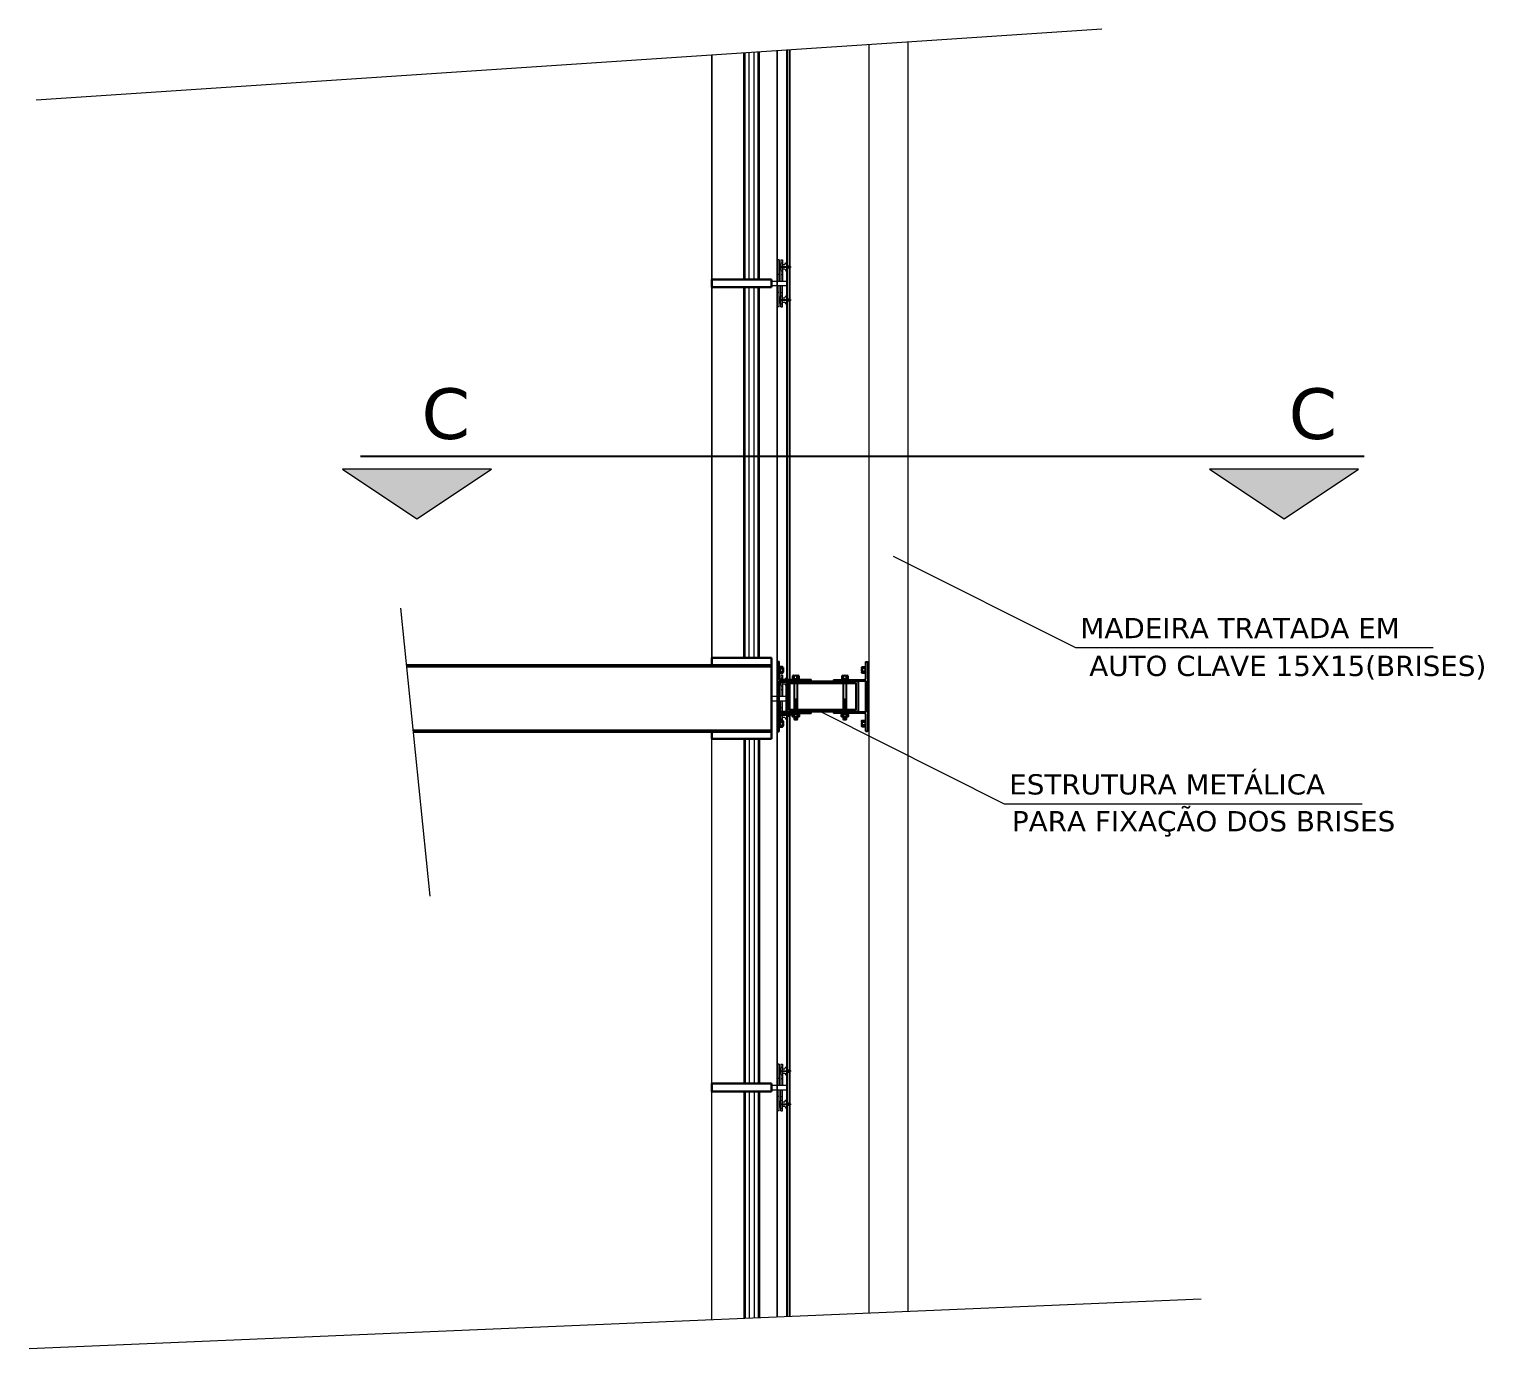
# Model space of a CAD drawing. Header units: millimetres. Extents: x 908.4 to 963.4, y 274.9 to 316.3.
# Drawn here: x 951.58 to 957.14, y 310.98 to 316.02 of the extents above; entities that cross this region are included whole.
import ezdxf

# ---------------------------------------------------------------- set-up
doc = ezdxf.new("R2010")
doc.units = ezdxf.units.MM
doc.header["$LTSCALE"] = 10
doc.linetypes.add('DASHDOT', pattern=[25.4, 12.7, -6.35, 0, -6.35])
doc.layers.get('0').update_dxf_attribs({"color": 90})
for name, color, linetype in [('ACCESORIO', 90, 'Continuous'), ('pn 06', 1, 'Continuous'), ('VIDRO', 140, 'Continuous')]:
    doc.layers.add(name, color=color, linetype=linetype)
for name, color, linetype, lineweight in [('CINZA', 252, 'Continuous', 13), ('cinza 03', 252, 'Continuous', 13), ('COTA', 90, 'Continuous', 9), ('HACHT', 90, 'Continuous', 9), ('linha estutura', 252, 'Continuous', 13), ('PAREDES 2', 1, 'Continuous', 50), ('pn 02', 16, 'Continuous', 20), ('PN-01', 90, 'Continuous', 13), ('PN-03', 180, 'Continuous', 30)]:
    doc.layers.add(name, color=color, linetype=linetype, lineweight=lineweight)
doc.styles.add('cotanivel', font='verdana.TTF', dxfattribs={"height": 3})

# ---------------------------------------------------------------- blocks, each defined once
blk = doc.blocks.new('SPIDER')
at = {"layer": 'HACHT'}
blk.add_line((-0.2887, -0.0085), (-0.2887, 0.0085), dxfattribs=at)
at = {"layer": 'PN-01'}
for p, q in [((-0.264, 0.0632), (-0.3036, 0.0632)), ((-0.2933, 0.0673), (-0.2987, 0.0699)), ((-0.2936, 0.066), (-0.2987, 0.0685)), ((-0.264, 0.0644), (-0.2987, 0.0644)), ((-0.264, 0.0619), (-0.2987, 0.0619)), ((-0.2936, 0.0603), (-0.2987, 0.0578)), ((-0.2933, 0.0591), (-0.2987, 0.0564)), ((-0.264, 0.0644), (-0.2978, 0.0644)), ((-0.2887, 0.066), (-0.2936, 0.066)), ((-0.2887, 0.0603), (-0.2936, 0.0603)), ((-0.2887, 0.0673), (-0.2933, 0.0673)), ((-0.2887, 0.0591), (-0.2933, 0.0591)), ((-0.2829, 0.0788), (-0.2887, 0.0788)), ((-0.2789, 0.0717), (-0.2829, 0.0788)), ((-0.2703, 0.0717), (-0.2789, 0.0717)), ((-0.264, 0.0895), (-0.2703, 0.0895)), ((-0.2703, 0.0895), (-0.2703, 0.0085)), ((-0.264, 0.0783), (-0.2703, 0.0783)), ((-0.264, 0.0895), (-0.264, 0.0085)), ((-0.2578, 0.0717), (-0.264, 0.0757)), ((-0.2622, 0.0745), (-0.2622, 0.0519)), ((-0.2609, 0.0737), (-0.2609, 0.0527)), ((-0.2597, 0.0729), (-0.2597, 0.0535)), ((-0.2578, 0.0895), (-0.2515, 0.0895)), ((-0.2578, 0.0895), (-0.2578, 0.0798)), ((-0.2578, 0.0798), (-0.2578, 0.0465)), ((-0.2515, 0.0895), (-0.2515, 0.0085)), ((-0.2829, 0.0482), (-0.2887, 0.0482)), ((-0.228, 0.0085), (-0.2887, 0.0085)), ((-0.2789, 0.0553), (-0.2829, 0.0482)), ((-0.2703, 0.0553), (-0.2789, 0.0553)), ((-0.264, 0.0481), (-0.2703, 0.0481)), ((-0.264, 0.0344), (-0.2703, 0.0344)), ((-0.2578, 0.0547), (-0.264, 0.0507)), ((-0.2578, 0.0465), (-0.2578, 0.0085)), ((-0.2578, 0.0344), (-0.2515, 0.0344)), ((-0.228, -0.0085), (-0.2887, -0.0085)), ((-0.2829, -0.0482), (-0.2887, -0.0482)), ((-0.2789, -0.0553), (-0.2829, -0.0482)), ((-0.2703, -0.0553), (-0.2789, -0.0553)), ((-0.2703, -0.0895), (-0.2703, -0.0085)), ((-0.264, -0.0344), (-0.2703, -0.0344)), ((-0.264, -0.0481), (-0.2703, -0.0481)), ((-0.264, -0.0895), (-0.264, -0.0085)), ((-0.2578, -0.0547), (-0.264, -0.0507)), ((-0.2622, -0.0745), (-0.2622, -0.0519)), ((-0.2609, -0.0737), (-0.2609, -0.0527)), ((-0.2597, -0.0729), (-0.2597, -0.0535)), ((-0.2578, -0.0465), (-0.2578, -0.0085)), ((-0.2578, -0.0344), (-0.2515, -0.0344)), ((-0.2578, -0.0798), (-0.2578, -0.0465)), ((-0.2515, -0.0895), (-0.2515, -0.0085)), ((-0.264, -0.0632), (-0.3036, -0.0632)), ((-0.2933, -0.0591), (-0.2987, -0.0564)), ((-0.2936, -0.0603), (-0.2987, -0.0578)), ((-0.264, -0.0619), (-0.2987, -0.0619)), ((-0.264, -0.0644), (-0.2987, -0.0644)), ((-0.2936, -0.066), (-0.2987, -0.0685)), ((-0.2933, -0.0673), (-0.2987, -0.0699)), ((-0.264, -0.0644), (-0.2978, -0.0644)), ((-0.2887, -0.0603), (-0.2936, -0.0603)), ((-0.2887, -0.066), (-0.2936, -0.066)), ((-0.2887, -0.0591), (-0.2933, -0.0591)), ((-0.2887, -0.0673), (-0.2933, -0.0673)), ((-0.2829, -0.0788), (-0.2887, -0.0788)), ((-0.2789, -0.0717), (-0.2829, -0.0788)), ((-0.2703, -0.0717), (-0.2789, -0.0717)), ((-0.264, -0.0783), (-0.2703, -0.0783)), ((-0.264, -0.0895), (-0.2703, -0.0895)), ((-0.2578, -0.0717), (-0.264, -0.0757)), ((-0.2578, -0.0895), (-0.2578, -0.0798)), ((-0.2578, -0.0895), (-0.2515, -0.0895))]:
    blk.add_line(p, q, dxfattribs=at)
at = {"layer": 'PN-03'}
for p, q in [((-0.228, -0.015), (-0.228, 0.015)), ((0, 0.015), (-0.228, 0.015)), ((0, -0.015), (0, 0.015)), ((0, -0.015), (-0.228, -0.015))]:
    blk.add_line(p, q, dxfattribs=at)
blk = doc.blocks.new('BLO253')
blk.add_lwpolyline([(39.6, 2, -0.414214), (40.6, 1, 0.414214), (41.6, 0), (91.5, 0, 0.414214), (92.5, 1), (92.5, 4, 0.414214), (91.5, 5), (49.6, 5, -0.414214), (44.6, 10), (44.6, 89, 0.414214), (43.6, 90), (41.6, 90, 0.414214), (40.6, 89), (40.6, 6.5, -0.414214), (39.1, 5), (-39.1, 5, -0.414214), (-40.6, 6.5), (-40.6, 89, 0.414214), (-41.6, 90), (-43.6, 90, 0.414214), (-44.6, 89), (-44.6, 10, -0.414214), (-49.6, 5), (-91.5, 5, 0.414214), (-92.5, 4), (-92.5, 1, 0.414214), (-91.5, 0), (-41.6, 0, 0.414214), (-40.6, 1, -0.414214), (-39.6, 2)], format="xyb", close=True)
blk = doc.blocks.new('CAB-BUL')
for p, q in [((-6.4, 11), (6.2, 11)), ((-4.5, 1.5), (-3.7, 2)), ((-4, 2), (-4, 9)), ((4.5, 1.5), (3.7, 2)), ((4, 2), (4, 9))]:
    blk.add_line(p, q)
blk.add_lwpolyline([(-9, 1.5), (9, 1.5), (9, 0), (-9, 0)], close=True)
blk.add_lwpolyline([(8.5, 9, 0.888889), (4, 9, 0.50025), (-4, 9, 0.88987), (-8.5, 9), (-8.5, 2), (8.5, 2)], format="xyb", close=True)
blk = doc.blocks.new('TUERCA')
for p, q in [((-6.5, -1.6), (6.5, -1.6)), ((6.5, -9.6), (-6.5, -9.6)), ((-4.5, -10.7), (3.2, -9.6)), ((-4.5, -11.9), (4.5, -10.7)), ((-4.5, -13.2), (4.5, -11.9)), ((-4.5, -14.4), (4.5, -13.2)), ((-4.5, -15.7), (4.5, -14.4)), ((-4.3, -8.1), (-4.3, -3.1)), ((-3, -16.5), (4.5, -15.7)), ((4.3, -3.1), (4.3, -8.1))]:
    blk.add_line(p, q)
blk.add_lwpolyline([(-9, 0), (9, 0), (9, -1.5), (-9, -1.5)], close=True)
blk.add_lwpolyline([(-4.3, -8.1, -0.666895), (-8.8, -8.1), (-8.8, -3.1, -0.666895), (-4.3, -3.1, -0.349005), (4.3, -3.1, -0.666667), (8.8, -3.1), (8.8, -8.1, -0.666667), (4.3, -8.1, -0.349005)], format="xyb", close=True)
blk.add_lwpolyline([(-3.8, -9.6), (-3, -9.8), (-4.5, -10.7), (-3, -11.1), (-4.5, -11.9), (-3, -12.3), (-4.5, -13.2), (-3, -13.6), (-4.5, -14.4), (-3, -14.8), (-4.5, -15.7), (-3, -16.4), (3, -16.4), (4.5, -15.7), (3, -15.2), (4.5, -14.4), (3, -14), (4.5, -13.2), (3, -12.7), (4.5, -11.9), (3, -11.5), (4.5, -10.7), (3, -10.2), (4.2, -9.6)])
blk = doc.blocks.new('fixação madeira')
at = {"layer": 'ACCESORIO'}
for p, q in [((-0.052, -0.0634), (-0.0502, -0.0763)), ((-0.0502, -0.0634), (-0.0484, -0.0763)), ((-0.0484, -0.0634), (-0.0466, -0.0763)), ((-0.0466, -0.0634), (-0.0448, -0.0763)), ((-0.0448, -0.0634), (-0.043, -0.0763)), ((-0.043, -0.0634), (-0.0412, -0.0763)), ((-0.0412, -0.0634), (-0.0394, -0.0763)), ((-0.0394, -0.0634), (-0.0376, -0.0763)), ((-0.0376, -0.0634), (-0.0358, -0.0763)), ((-0.0358, -0.0634), (-0.034, -0.0763)), ((-0.034, -0.0634), (-0.0322, -0.0763)), ((-0.0322, -0.0634), (-0.0304, -0.0763)), ((-0.0304, -0.0634), (-0.0286, -0.0763)), ((-0.0286, -0.0634), (-0.0268, -0.0763)), ((-0.0268, -0.0634), (-0.025, -0.0763)), ((-0.025, -0.0634), (-0.0232, -0.0763)), ((-0.0232, -0.0634), (-0.0214, -0.0763)), ((-0.0214, -0.0634), (-0.0196, -0.0763)), ((-0.0196, -0.0634), (-0.0178, -0.0763)), ((-0.0178, -0.0634), (-0.016, -0.0763)), ((-0.016, -0.0634), (-0.0142, -0.0763)), ((-0.0142, -0.0634), (-0.0124, -0.0763)), ((-0.0124, -0.0763), (-0.0124, -0.0634)), ((-0.052, -0.2511), (-0.0502, -0.2641)), ((-0.0502, -0.2511), (-0.0484, -0.2641)), ((-0.0484, -0.2511), (-0.0466, -0.2641)), ((-0.0466, -0.2511), (-0.0448, -0.2641)), ((-0.0448, -0.2511), (-0.043, -0.2641)), ((-0.043, -0.2511), (-0.0412, -0.2641)), ((-0.0412, -0.2511), (-0.0394, -0.2641)), ((-0.0394, -0.2511), (-0.0376, -0.2641)), ((-0.0376, -0.2511), (-0.0358, -0.2641)), ((-0.0358, -0.2511), (-0.034, -0.2641)), ((-0.034, -0.2511), (-0.0322, -0.2641)), ((-0.0322, -0.2511), (-0.0304, -0.2641)), ((-0.0304, -0.2511), (-0.0286, -0.2641)), ((-0.0286, -0.2511), (-0.0268, -0.2641)), ((-0.0268, -0.2511), (-0.025, -0.2641)), ((-0.025, -0.2511), (-0.0232, -0.2641)), ((-0.0232, -0.2511), (-0.0214, -0.2641)), ((-0.0214, -0.2511), (-0.0196, -0.2641)), ((-0.0196, -0.2511), (-0.0178, -0.2641)), ((-0.0178, -0.2511), (-0.016, -0.2641)), ((-0.016, -0.2511), (-0.0142, -0.2641)), ((-0.0142, -0.2511), (-0.0124, -0.2641)), ((-0.0124, -0.2641), (-0.0124, -0.2511))]:
    blk.add_line(p, q, dxfattribs=at)
for points in [[(-0.0599, -0.034), (0.057, -0.034), (0.057, -0.3077), (-0.0599, -0.3077)], [(-0.0519, -0.042), (0.049, -0.042), (0.049, -0.2997), (-0.0519, -0.2997)]]:
    blk.add_lwpolyline(points, close=True, dxfattribs=at)
for points in [[(0.0492, -0.0634), (-0.0142, -0.0634), (-0.0148, -0.0655), (-0.016, -0.0634), (-0.0166, -0.0655), (-0.0178, -0.0634), (-0.0184, -0.0655), (-0.0196, -0.0634), (-0.0202, -0.0655), (-0.0214, -0.0634), (-0.022, -0.0655), (-0.0232, -0.0634), (-0.0238, -0.0655), (-0.025, -0.0634), (-0.0256, -0.0655), (-0.0268, -0.0634), (-0.0274, -0.0655), (-0.0286, -0.0634), (-0.0292, -0.0655), (-0.0304, -0.0634), (-0.031, -0.0655), (-0.0322, -0.0634), (-0.0328, -0.0655), (-0.034, -0.0634), (-0.0346, -0.0655), (-0.0358, -0.0634), (-0.0364, -0.0655), (-0.0376, -0.0634), (-0.0382, -0.0655), (-0.0394, -0.0634), (-0.04, -0.0655), (-0.0412, -0.0634), (-0.0418, -0.0655), (-0.043, -0.0634), (-0.0436, -0.0655), (-0.0448, -0.0634), (-0.0454, -0.0655), (-0.0466, -0.0634), (-0.0472, -0.0655), (-0.0484, -0.0634), (-0.049, -0.0655), (-0.0502, -0.0634), (-0.0508, -0.0655), (-0.052, -0.0634)], [(-0.052, -0.0763), (-0.0514, -0.0742), (-0.0502, -0.0763), (-0.0496, -0.0742), (-0.0484, -0.0763), (-0.0478, -0.0742), (-0.0466, -0.0763), (-0.046, -0.0742), (-0.0448, -0.0763), (-0.0442, -0.0742), (-0.043, -0.0763), (-0.0424, -0.0742), (-0.0412, -0.0763), (-0.0406, -0.0742), (-0.0394, -0.0763), (-0.0388, -0.0742), (-0.0376, -0.0763), (-0.037, -0.0742), (-0.0358, -0.0763), (-0.0352, -0.0742), (-0.034, -0.0763), (-0.0334, -0.0742), (-0.0322, -0.0763), (-0.0316, -0.0742), (-0.0304, -0.0763), (-0.0298, -0.0742), (-0.0286, -0.0763), (-0.028, -0.0742), (-0.0268, -0.0763), (-0.0262, -0.0742), (-0.025, -0.0763), (-0.0244, -0.0742), (-0.0232, -0.0763), (-0.0226, -0.0742), (-0.0214, -0.0763), (-0.0208, -0.0742), (-0.0196, -0.0763), (-0.019, -0.0742), (-0.0178, -0.0763), (-0.0172, -0.0742), (-0.016, -0.0763), (-0.0154, -0.0742), (-0.0142, -0.0763), (-0.0136, -0.0742), (-0.0124, -0.0763), (0.0492, -0.0763)], [(0.0492, -0.2511), (-0.0142, -0.2511), (-0.0148, -0.2533), (-0.016, -0.2511), (-0.0166, -0.2533), (-0.0178, -0.2511), (-0.0184, -0.2533), (-0.0196, -0.2511), (-0.0202, -0.2533), (-0.0214, -0.2511), (-0.022, -0.2533), (-0.0232, -0.2511), (-0.0238, -0.2533), (-0.025, -0.2511), (-0.0256, -0.2533), (-0.0268, -0.2511), (-0.0274, -0.2533), (-0.0286, -0.2511), (-0.0292, -0.2533), (-0.0304, -0.2511), (-0.031, -0.2533), (-0.0322, -0.2511), (-0.0328, -0.2533), (-0.034, -0.2511), (-0.0346, -0.2533), (-0.0358, -0.2511), (-0.0364, -0.2533), (-0.0376, -0.2511), (-0.0382, -0.2533), (-0.0394, -0.2511), (-0.04, -0.2533), (-0.0412, -0.2511), (-0.0418, -0.2533), (-0.043, -0.2511), (-0.0436, -0.2533), (-0.0448, -0.2511), (-0.0454, -0.2533), (-0.0466, -0.2511), (-0.0472, -0.2533), (-0.0484, -0.2511), (-0.049, -0.2533), (-0.0502, -0.2511), (-0.0508, -0.2533), (-0.052, -0.2511)], [(-0.052, -0.2641), (-0.0514, -0.2619), (-0.0502, -0.2641), (-0.0496, -0.2619), (-0.0484, -0.2641), (-0.0478, -0.2619), (-0.0466, -0.2641), (-0.046, -0.2619), (-0.0448, -0.2641), (-0.0442, -0.2619), (-0.043, -0.2641), (-0.0424, -0.2619), (-0.0412, -0.2641), (-0.0406, -0.2619), (-0.0394, -0.2641), (-0.0388, -0.2619), (-0.0376, -0.2641), (-0.037, -0.2619), (-0.0358, -0.2641), (-0.0352, -0.2619), (-0.034, -0.2641), (-0.0334, -0.2619), (-0.0322, -0.2641), (-0.0316, -0.2619), (-0.0304, -0.2641), (-0.0298, -0.2619), (-0.0286, -0.2641), (-0.028, -0.2619), (-0.0268, -0.2641), (-0.0262, -0.2619), (-0.025, -0.2641), (-0.0244, -0.2619), (-0.0232, -0.2641), (-0.0226, -0.2619), (-0.0214, -0.2641), (-0.0208, -0.2619), (-0.0196, -0.2641), (-0.019, -0.2619), (-0.0178, -0.2641), (-0.0172, -0.2619), (-0.016, -0.2641), (-0.0154, -0.2619), (-0.0142, -0.2641), (-0.0136, -0.2619), (-0.0124, -0.2641), (0.0492, -0.2641)]]:
    blk.add_lwpolyline(points, dxfattribs=at)
at = {"layer": 'ACCESORIO', "xscale": 0.001440000000002328, "yscale": 0.001440000000002328, "zscale": 0.00144, "rotation": 180}
blk.add_blockref('BLO253', (-0.0014, 0.0014), dxfattribs=at)
at = {"layer": 'ACCESORIO', "linetype": 'Continuous', "xscale": 0.001440000000002328, "yscale": 0.001440000000002328, "zscale": 0.00144}
for name, p, rotation in [('CAB-BUL', (-0.1048, -0.0058), 180), ('CAB-BUL', (0.1002, -0.0058), 180), ('TUERCA', (-0.0656, -0.0698), 270), ('CAB-BUL', (0.0628, -0.0698), 270), ('CAB-BUL', (0.0628, -0.2576), 270)]:
    blk.add_blockref(name, p, dxfattribs=dict(at, rotation=rotation))
at = {"layer": 'ACCESORIO', "xscale": -0.001440000000002328, "yscale": 0.001440000000002328, "zscale": 0.00144}
blk.add_blockref('BLO253', (-0.0014, -0.345), dxfattribs=at)
at = {"layer": 'ACCESORIO', "color": 252, "linetype": 'Continuous', "xscale": 0.001440000000002328, "yscale": 0.001440000000002328, "zscale": 0.00144, "rotation": 270}
blk.add_blockref('TUERCA', (-0.0656, -0.2576), dxfattribs=at)
at = {"layer": 'ACCESORIO', "linetype": 'Continuous', "xscale": -0.001440000000002328, "yscale": 0.001440000000002328, "zscale": 0.00144}
for p in [(-0.1048, -0.3378), (0.1002, -0.3378)]:
    blk.add_blockref('CAB-BUL', p, dxfattribs=at)

msp = doc.modelspace()

# ---------------------------------------------------------------- hatches: boundary and pattern name
at = {"layer": 'CINZA'}
for points in [[(952.7763, 314.3409), (953.0609, 314.1514), (953.3454, 314.3409)], [(956.091, 314.3409), (956.3755, 314.1514), (956.6601, 314.3409)]]:
    msp.add_hatch(color=256, dxfattribs=at).paths.add_polyline_path(points)

# ---------------------------------------------------------------- linework, layer by layer
for p, q in [((954.3312, 315.0663), (954.3312, 315.9336)), ((954.3497, 315.0663), (954.3497, 315.9348)), ((954.3647, 315.0663), (954.3647, 315.9358)), ((954.3162, 315.0663), (954.3162, 315.9326)), ((954.3162, 313.6195), (954.3162, 315.0363)), ((954.3312, 313.6195), (954.3312, 315.0363)), ((954.3497, 313.6195), (954.3497, 315.0363)), ((954.3647, 313.6195), (954.3647, 315.0363)), ((954.3162, 313.3095), (954.3162, 311.992)), ((954.3312, 313.3095), (954.3312, 311.992)), ((954.3497, 313.3095), (954.3497, 311.992)), ((954.3647, 313.3095), (954.3647, 311.992)), ((954.3162, 311.962), (954.3162, 311.0938)), ((954.3312, 311.962), (954.3312, 311.0944)), ((954.3497, 311.962), (954.3497, 311.0952)), ((954.3647, 311.962), (954.3647, 311.0958))]:
    msp.add_line(p, q, dxfattribs=at)
for points in [[(953.0609, 314.1514), (953.3454, 314.3409), (952.7763, 314.3409)], [(956.3755, 314.1514), (956.6601, 314.3409), (956.091, 314.3409)]]:
    msp.add_lwpolyline(points, close=True, dxfattribs=at)
at = {"layer": 'COTA'}
for p, q in [((954.8812, 314.0089, -0.2602), (955.5781, 313.6592)), ((955.5781, 313.6592), (956.9459, 313.6592)), ((954.609, 313.4115, -0.2462), (955.306, 313.0618, 0.014)), ((955.306, 313.0618, 0.014), (956.6738, 313.0618, 0.014))]:
    msp.add_line(p, q, dxfattribs=at)
at = {"layer": 'HACHT'}
for p, q in [((954.3704, 315.0663), (954.3704, 315.9362)), ((954.4379, 311.0989), (954.4379, 315.9407)), ((954.4379, 315.9407), (954.4379, 311.0989)), ((954.3104, 315.0663), (954.3104, 315.9322)), ((954.3104, 313.6195), (954.3104, 315.0363)), ((954.3704, 313.6195), (954.3704, 315.0363)), ((954.4766, 313.4559), (954.4766, 313.473)), ((954.4766, 313.473), (954.4766, 313.4559)), ((954.4766, 313.4559), (954.4766, 313.473)), ((954.4766, 313.473), (954.4766, 313.4559)), ((954.3104, 313.3095), (954.3104, 311.992)), ((954.3704, 313.3095), (954.3704, 311.992)), ((954.3104, 311.962), (954.3104, 311.0935)), ((954.3704, 311.962), (954.3704, 311.0961))]:
    msp.add_line(p, q, dxfattribs=at)
at = {"layer": 'linha estutura'}
for p, q in [((955.6784, 316.0233), (951.6055, 315.752)), ((952.9983, 313.8095), (953.1104, 312.7089))]:
    msp.add_line(p, q, dxfattribs=at)
msp.add_lwpolyline([(956.0585, 311.1676), (951.5783, 310.9777)], dxfattribs=at)
at = {"layer": 'PAREDES 2'}
for p, q in [((954.4159, 313.5895), (953.0207, 313.5895)), ((954.4159, 313.3395), (953.0462, 313.3395))]:
    msp.add_line(p, q, dxfattribs=at)
at = {"layer": 'pn 02'}
for p, q in [((954.7879, 315.964), (954.7879, 311.1138)), ((954.9379, 315.974), (954.9379, 311.1201))]:
    msp.add_line(p, q, dxfattribs=at)
at = {"layer": 'pn 06', "linetype": 'DASHDOT', "ltscale": 0.05}
msp.add_line((956.6824, 314.3893), (952.8457, 314.3893), dxfattribs=at)
at = {"layer": 'PN-01'}
for p, q in [((954.1879, 313.5895), (954.1879, 315.924)), ((954.1879, 315.924), (954.1879, 313.5895)), ((954.4395, 313.5539), (954.4395, 313.473)), ((954.4457, 313.5539), (954.4395, 313.5539)), ((954.4395, 313.5539), (954.4395, 313.473)), ((954.4457, 313.5539), (954.4395, 313.5539)), ((954.4457, 313.5539), (954.4457, 313.5443)), ((954.4457, 313.5539), (954.4457, 313.5443)), ((954.4457, 313.5443), (954.4457, 313.511)), ((954.4457, 313.5443), (954.4457, 313.511)), ((954.452, 313.5539), (954.452, 313.473)), ((954.452, 313.5539), (954.4582, 313.5539)), ((954.452, 313.5539), (954.452, 313.473)), ((954.452, 313.5539), (954.4582, 313.5539)), ((954.452, 313.5427), (954.4582, 313.5427)), ((954.452, 313.5427), (954.4582, 313.5427)), ((954.4582, 313.5539), (954.4582, 313.473)), ((954.4582, 313.5539), (954.4582, 313.473)), ((954.4668, 313.5362), (954.4708, 313.5433)), ((954.4668, 313.5362), (954.4708, 313.5433)), ((954.4708, 313.5433), (954.4766, 313.5433)), ((954.4708, 313.5433), (954.4766, 313.5433)), ((954.4457, 313.4988), (954.4395, 313.4988)), ((954.4457, 313.4988), (954.4395, 313.4988)), ((954.4457, 313.5361), (954.452, 313.5401)), ((954.4457, 313.5361), (954.452, 313.5401)), ((954.4457, 313.5191), (954.452, 313.5151)), ((954.4457, 313.5191), (954.452, 313.5151)), ((954.4457, 313.511), (954.4457, 313.473)), ((954.4457, 313.511), (954.4457, 313.473)), ((954.4476, 313.5373), (954.4476, 313.5179)), ((954.4476, 313.5373), (954.4476, 313.5179)), ((954.4488, 313.5381), (954.4488, 313.5171)), ((954.4488, 313.5381), (954.4488, 313.5171)), ((954.4501, 313.5389), (954.4501, 313.5163)), ((954.4501, 313.5389), (954.4501, 313.5163)), ((954.452, 313.5289), (954.4857, 313.5289)), ((954.452, 313.5289), (954.4866, 313.5289)), ((954.452, 313.5289), (954.4857, 313.5289)), ((954.452, 313.5289), (954.4866, 313.5289)), ((954.452, 313.5276), (954.4915, 313.5276)), ((954.452, 313.5276), (954.4915, 313.5276)), ((954.452, 313.5264), (954.4866, 313.5264)), ((954.452, 313.5264), (954.4866, 313.5264)), ((954.452, 313.5125), (954.4582, 313.5125)), ((954.452, 313.5125), (954.4582, 313.5125)), ((954.452, 313.4988), (954.4582, 313.4988)), ((954.452, 313.4988), (954.4582, 313.4988)), ((954.4582, 313.5362), (954.4668, 313.5362)), ((954.4582, 313.5362), (954.4668, 313.5362)), ((954.4582, 313.5198), (954.4668, 313.5198)), ((954.4582, 313.5198), (954.4668, 313.5198)), ((954.4668, 313.5198), (954.4708, 313.5127)), ((954.4668, 313.5198), (954.4708, 313.5127)), ((954.4708, 313.5127), (954.4766, 313.5127)), ((954.4708, 313.5127), (954.4766, 313.5127)), ((954.4766, 313.5317), (954.4812, 313.5317)), ((954.4766, 313.5317), (954.4812, 313.5317)), ((954.4766, 313.5305), (954.4815, 313.5305)), ((954.4766, 313.5305), (954.4815, 313.5305)), ((954.4766, 313.5248), (954.4815, 313.5248)), ((954.4766, 313.5248), (954.4815, 313.5248)), ((954.4766, 313.5235), (954.4812, 313.5235)), ((954.4766, 313.5235), (954.4812, 313.5235)), ((954.4812, 313.5317), (954.4866, 313.5344)), ((954.4812, 313.5317), (954.4866, 313.5344)), ((954.4812, 313.5235), (954.4866, 313.5209)), ((954.4812, 313.5235), (954.4866, 313.5209)), ((954.4815, 313.5305), (954.4866, 313.533)), ((954.4815, 313.5305), (954.4866, 313.533)), ((954.4815, 313.5248), (954.4866, 313.5223)), ((954.4815, 313.5248), (954.4866, 313.5223)), ((954.4159, 313.473), (954.4766, 313.473)), ((954.4159, 313.473), (954.4766, 313.473)), ((954.4159, 313.473), (954.4766, 313.473)), ((954.4159, 313.4559), (954.4766, 313.4559)), ((954.4395, 313.375), (954.4395, 313.4559)), ((954.4395, 313.375), (954.4395, 313.4559)), ((954.4457, 313.4179), (954.4457, 313.4559)), ((954.4457, 313.4179), (954.4457, 313.4559)), ((954.452, 313.375), (954.452, 313.4559)), ((954.452, 313.375), (954.452, 313.4559)), ((954.4582, 313.375), (954.4582, 313.4559)), ((954.4582, 313.375), (954.4582, 313.4559)), ((954.4457, 313.4301), (954.4395, 313.4301)), ((954.4457, 313.4301), (954.4395, 313.4301)), ((954.4457, 313.3846), (954.4457, 313.4179)), ((954.4457, 313.3846), (954.4457, 313.4179)), ((954.4457, 313.4098), (954.452, 313.4138)), ((954.4457, 313.4098), (954.452, 313.4138)), ((954.4457, 313.3928), (954.452, 313.3888)), ((954.4457, 313.3928), (954.452, 313.3888)), ((954.4457, 313.375), (954.4457, 313.3846)), ((954.4457, 313.375), (954.4457, 313.3846)), ((954.4476, 313.3916), (954.4476, 313.411)), ((954.4476, 313.3916), (954.4476, 313.411)), ((954.4488, 313.3908), (954.4488, 313.4118)), ((954.4488, 313.3908), (954.4488, 313.4118)), ((954.4501, 313.39), (954.4501, 313.4126)), ((954.4501, 313.39), (954.4501, 313.4126)), ((954.452, 313.4301), (954.4582, 313.4301)), ((954.452, 313.4301), (954.4582, 313.4301)), ((954.452, 313.4164), (954.4582, 313.4164)), ((954.452, 313.4164), (954.4582, 313.4164)), ((954.452, 313.4025), (954.4866, 313.4025)), ((954.452, 313.4025), (954.4866, 313.4025)), ((954.452, 313.4013), (954.4915, 313.4013)), ((954.452, 313.4013), (954.4915, 313.4013)), ((954.452, 313.4), (954.4857, 313.4)), ((954.452, 313.4), (954.4866, 313.4)), ((954.452, 313.4), (954.4857, 313.4)), ((954.452, 313.4), (954.4866, 313.4)), ((954.452, 313.3862), (954.4582, 313.3862)), ((954.452, 313.3862), (954.4582, 313.3862)), ((954.4582, 313.4091), (954.4668, 313.4091)), ((954.4582, 313.4091), (954.4668, 313.4091)), ((954.4582, 313.3927), (954.4668, 313.3927)), ((954.4582, 313.3927), (954.4668, 313.3927)), ((954.4668, 313.4091), (954.4708, 313.4162)), ((954.4668, 313.4091), (954.4708, 313.4162)), ((954.4668, 313.3927), (954.4708, 313.3856)), ((954.4668, 313.3927), (954.4708, 313.3856)), ((954.4708, 313.4162), (954.4766, 313.4162)), ((954.4708, 313.4162), (954.4766, 313.4162)), ((954.4708, 313.3856), (954.4766, 313.3856)), ((954.4708, 313.3856), (954.4766, 313.3856)), ((954.4766, 313.4054), (954.4812, 313.4054)), ((954.4766, 313.4054), (954.4812, 313.4054)), ((954.4766, 313.4041), (954.4815, 313.4041)), ((954.4766, 313.4041), (954.4815, 313.4041)), ((954.4766, 313.3984), (954.4815, 313.3984)), ((954.4766, 313.3984), (954.4815, 313.3984)), ((954.4766, 313.3972), (954.4812, 313.3972)), ((954.4766, 313.3972), (954.4812, 313.3972)), ((954.4812, 313.4054), (954.4866, 313.408)), ((954.4812, 313.4054), (954.4866, 313.408)), ((954.4812, 313.3972), (954.4866, 313.3945)), ((954.4812, 313.3972), (954.4866, 313.3945)), ((954.4815, 313.4041), (954.4866, 313.4066)), ((954.4815, 313.4041), (954.4866, 313.4066)), ((954.4815, 313.3984), (954.4866, 313.3959)), ((954.4815, 313.3984), (954.4866, 313.3959)), ((954.1879, 311.0883), (954.1879, 313.3395)), ((954.4457, 313.375), (954.4395, 313.375)), ((954.4457, 313.375), (954.4395, 313.375)), ((954.452, 313.375), (954.4582, 313.375)), ((954.452, 313.375), (954.4582, 313.375))]:
    msp.add_line(p, q, dxfattribs=at)
at = {"layer": 'PN-03'}
for p, q in [((954.1879, 313.6195), (954.1879, 313.5895)), ((954.1879, 313.6195), (954.4159, 313.6195)), ((954.4159, 313.6195), (954.4159, 313.5895)), ((954.1879, 313.5895), (954.4159, 313.5895)), ((954.4159, 313.5895), (954.4159, 313.4645)), ((954.4159, 313.3395), (954.4159, 313.4645)), ((954.1879, 313.3095), (954.1879, 313.3395)), ((954.1879, 313.3395), (954.4159, 313.3395)), ((954.4159, 313.3095), (954.4159, 313.3395)), ((954.1879, 313.3095), (954.4159, 313.3095))]:
    msp.add_line(p, q, dxfattribs=at)
at = {"layer": 'VIDRO'}
for p, q in [((954.4766, 311.1006), (954.4766, 315.9433)), ((954.4866, 311.101), (954.4866, 315.9439))]:
    msp.add_line(p, q, dxfattribs=at)

# ---------------------------------------------------------------- block references
at = {"layer": 'cinza 03', "xscale": -1}
msp.add_blockref('SPIDER', (954.1879, 315.0513), dxfattribs=at)
at = {"layer": 'cinza 03'}
for name, p, rotation in [('fixação madeira', (954.4394, 313.4732), 90), ('SPIDER', (954.1879, 311.977), 180)]:
    msp.add_blockref(name, p, dxfattribs=dict(at, rotation=rotation))

# ---------------------------------------------------------------- texts
at = {"layer": 'COTA', "style": 'cotanivel'}
for s, height, p in [('C', 0.1935, (953.0783, 314.4565)), ('C', 0.1935, (956.393, 314.4565)), ('MADEIRA TRATADA EM ', 0.077414, (955.5972, 313.6948, -0.2602)), (' AUTO CLAVE 15X15(BRISES)', 0.077414, (955.5972, 313.5503, -0.2602)), ('ESTRUTURA METÁLICA', 0.077414, (955.3251, 313.0973, -0.2462)), ('PARA FIXAÇÃO DOS BRISES', 0.077414, (955.3355, 312.9564, -0.2462))]:
    msp.add_text(s, height=height, dxfattribs=at).set_placement(p)

doc.saveas('drawing.dxf')
